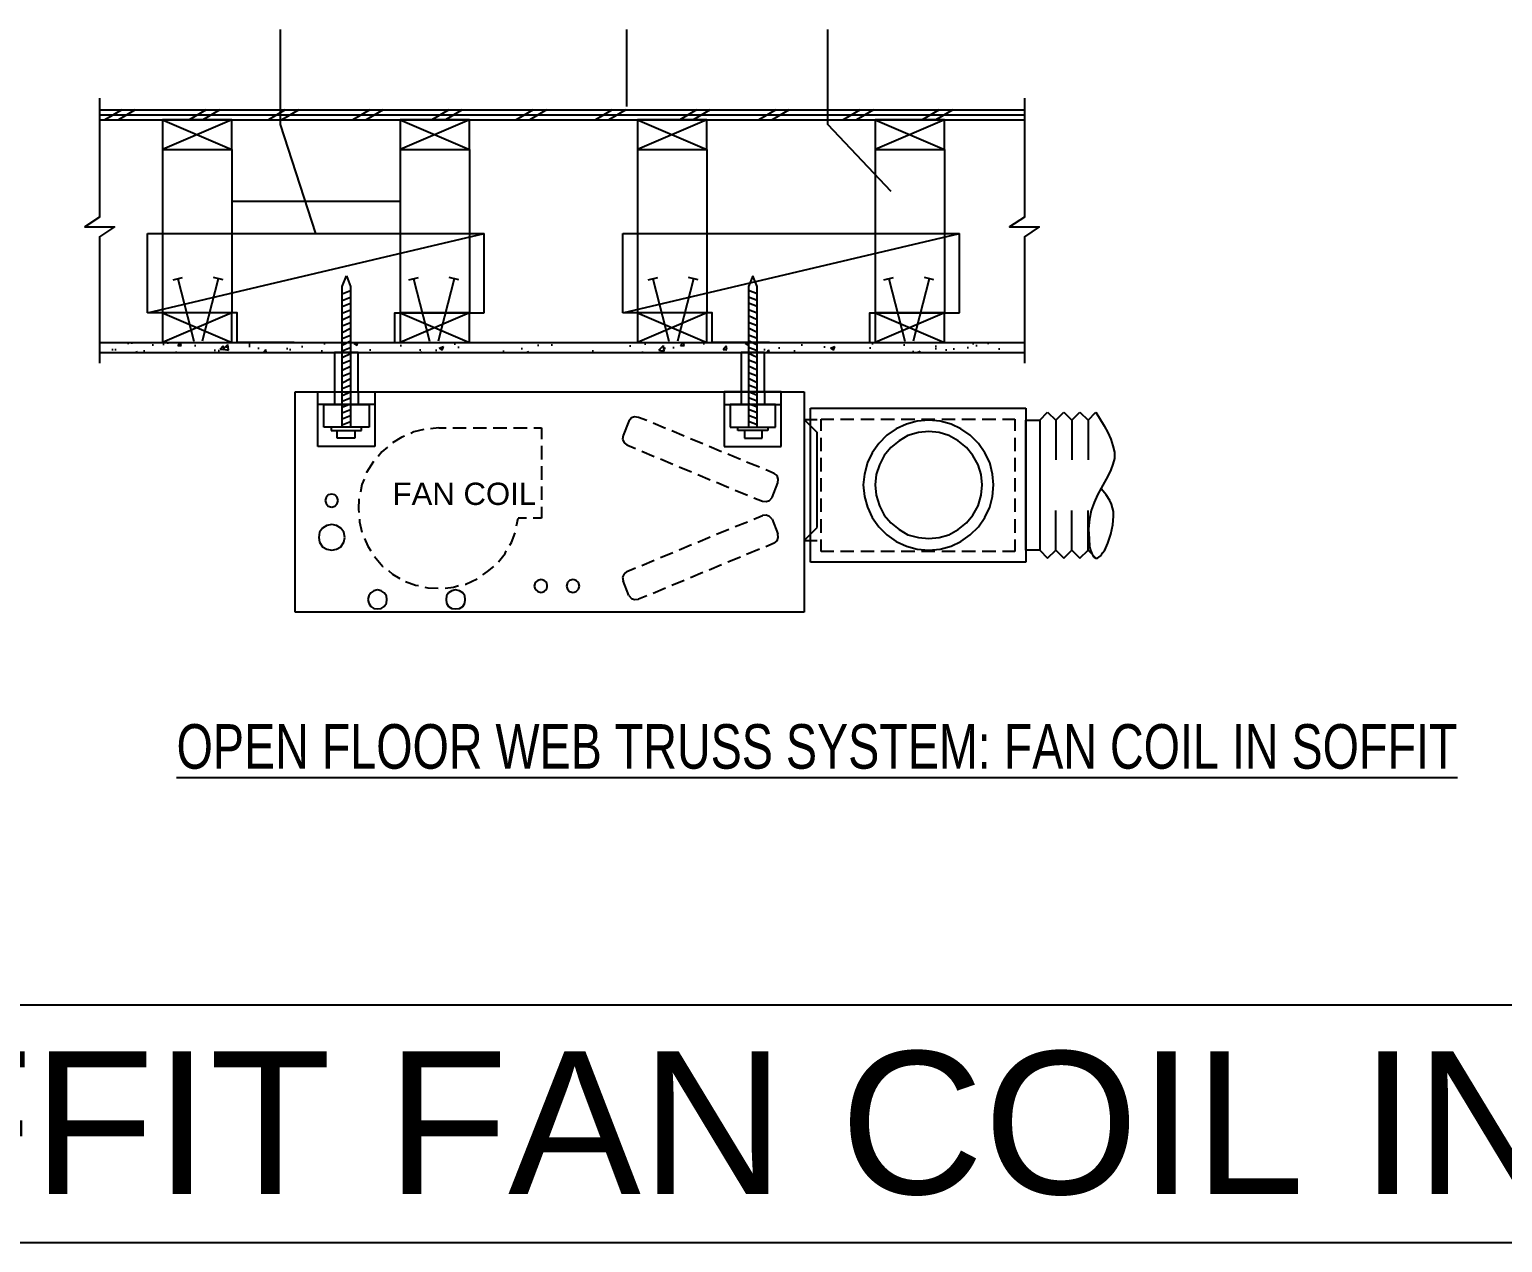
# Model space of a CAD drawing. Header units: inches. Extents: x -22 to 145, y -20 to 61.
# Drawn here: x 79.748 to 82.848, y 17.678 to 20.231 of the extents above; entities that cross this region are included whole.
import ezdxf

# ---------------------------------------------------------------- set-up
doc = ezdxf.new("R2010")
doc.units = ezdxf.units.IN
doc.header["$MEASUREMENT"] = 0
doc.linetypes.add('DASHEDX2', pattern=[1.5, 1, -0.5])
for name, color, linetype in [('16-SD6 64888$0$DET-3', 3, 'Continuous'), ('GEC_BORDER', 2, 'Continuous'), ('M-DET-MEDIUM', 3, 'Continuous'), ('M-DET-THIN', 9, 'Continuous'), ('M-DET-TXT', 2, 'Continuous')]:
    doc.layers.add(name, color=color, linetype=linetype)
doc.styles.add('16-SD6 64888$0$ARC-TEXT', font='arial.ttf', dxfattribs={"width": 0.86, "height": 4.5})
doc.styles.add('ARC-TEXT', font='arial.ttf', dxfattribs={"width": 1.00018, "height": 0.0938})
doc.styles.add('TITLE1', font='arial.ttf')
doc.dimstyles.new('GEC-DIMSTYLE$7', dxfattribs={"dimscale": 12, "dimtxt": 1.125, "dimasz": 0.03125, "dimexe": 0.0625, "dimexo": 0.0625, "dimgap": 0.0625, "dimtad": 1, "dimdec": 4, "dimzin": 3, "dimdsep": 46, "dimlunit": 4, "dimtxsty": 'ARC-TEXT', "dimblk1": 'LEADER-ARROW', "dimblk2": 'LEADER-ARROW', "dimsah": 1, "dimcen": 0.03125, "dimclrd": 1, "dimclrt": 2, "dimadec": 0, "dimazin": 0, "dimtfac": 1, "dimtdec": 4, "dimtix": 1, "dimtmove": 2, "dimatfit": 3, "dimldrblk": 'LEADER-ARROW', "dimfxl": 1, "dimfrac": 2, "dimtzin": 3, "dimarcsym": 0})

# ---------------------------------------------------------------- blocks, each defined once
blk = doc.blocks.new('*U1114')
for p, q in [((0, 3.5), (0, 0)), ((1.5, 3.5), (0, 3.5)), ((1.5, 0), (1.5, 3.5)), ((0, 0), (1.5, 0))]:
    blk.add_line(p, q)
at = {"color": 1}
for p, q in [((0, 3.5), (1.5, 0)), ((0, 0), (1.5, 3.5))]:
    blk.add_line(p, q, dxfattribs=at)
blk = doc.blocks.new('16-SD6 64888$0$NAIL_LG')
at = {"layer": '16-SD6 64888$0$DET-3'}
for p, q in [((-0.25, 0.173), (0.25, 0.173)), ((0, 0.173), (0, -3.077))]:
    blk.add_line(p, q, dxfattribs=at)
blk = doc.blocks.new('LEADER-ARROW')
at = {"color": 1}
blk.add_line((0, 0), (-1.2999, 0), dxfattribs=at)
at = {"color": 1, "const_width": 0.125}
for points in [[(0, 0), (-0.5303, 0.5303)], [(0, 0), (-0.5303, -0.5303)]]:
    blk.add_lwpolyline(points, dxfattribs=at)

msp = doc.modelspace()

# ---------------------------------------------------------------- hatches: boundary and pattern name
at = {"layer": 'M-DET-MEDIUM'}
h = msp.add_hatch(dxfattribs=at)
h.set_pattern_fill('AR-CONC', color=256, scale=0.0125)
h.set_pattern_definition([(50, (86.939615, 15.26374), (0.0896575, -0.007844), [0.009375, -0.103125]), (355, (86.939615, 15.26374), (-0.0173439, 0.094024), [0.0075, -0.0825]), (100.4514, (86.94709, 15.26309), (0.0723136, 0.08618), [0.0079675, -0.0876428]), (46.1842, (86.93962, 15.28874), (0.1334052, -0.0206899), [0.0140625, -0.1546875]), (96.6356, (86.95073, 15.28702), (0.1168327, 0.1217648), [0.0119513, -0.1314642]), (351.1842, (86.93962, 15.28874), (0.1168327, 0.1217648), [0.01125, -0.12375]), (21, (86.952115, 15.28249), (0.0746134, -0.05032736), [0.009375, -0.103125]), (326, (86.952115, 15.28249), (0.0304144, 0.0906438), [0.0075, -0.0825]), (71.4514, (86.95833, 15.2783), (0.1050278, 0.0403164), [0.0079675, -0.0876428]), (37.5, (86.939615, 15.263742), (0.00151998, 0.04161173), [0, -0.0815, 0, -0.08375, 0, -0.0828125]), (7.5, (86.939615, 15.263742), (0.0328837, 0.04930146), [0, -0.04775, 0, -0.079625, 0, -0.0315625]), (327.5, (86.91174, 15.263742), (0.0667278, -0.00281936), [0, -0.03125, 0, -0.0975, 0, -0.129375]), (317.5, (86.89924, 15.26374), (0.07289827, 0.01251312), [0, -0.040625, 0, -0.06475, 0, -0.091875])])
h.paths.add_polyline_path([(81.26121, 19.57248), (81.13178, 19.57248), (80.42338, 19.57248), (80.42338, 19.55165), (81.26121, 19.55165)])
h.paths.add_polyline_path([(80.40575, 19.57248), (80.13178, 19.57248), (79.89504, 19.57248), (79.89504, 19.55165), (80.40575, 19.55165)])
h.paths.add_polyline_path([(81.84153, 19.57248), (81.27884, 19.57248), (81.27884, 19.55165), (81.84153, 19.55165)])

# ---------------------------------------------------------------- linework, layer by layer
at = {"layer": 'GEC_BORDER', "color": 3}
msp.add_line((76.6472, 18.17848), (86.1472, 18.17848), dxfattribs=at)
msp.add_lwpolyline([(86.1472, 27.34848), (76.6472, 27.34848), (76.6472, 17.67848), (86.1472, 17.67848)], close=True, dxfattribs=at)
at = {"layer": 'M-DET-MEDIUM'}
for p, q in [((79.89504, 20.06183), (81.84153, 20.06183)), ((79.942, 20.06183), (79.90633, 20.04123)), ((79.97036, 20.06183), (79.93469, 20.04123)), ((80.11954, 20.06183), (80.08386, 20.04123)), ((80.14789, 20.06183), (80.11222, 20.04123)), ((80.28609, 20.06183), (80.25042, 20.04123)), ((80.31445, 20.06183), (80.27877, 20.04123)), ((80.46362, 20.06183), (80.42795, 20.04123)), ((80.49198, 20.06183), (80.45631, 20.04123)), ((80.63018, 20.06183), (80.5945, 20.04123)), ((80.65853, 20.06183), (80.62286, 20.04123)), ((80.80771, 20.06183), (80.77204, 20.04123)), ((80.83607, 20.06183), (80.80039, 20.04123)), ((80.97427, 20.06183), (80.93859, 20.04123)), ((81.00262, 20.06183), (80.96695, 20.04123)), ((81.1518, 20.06183), (81.11613, 20.04123)), ((81.18016, 20.06183), (81.14448, 20.04123)), ((81.31835, 20.06183), (81.28268, 20.04123)), ((81.34671, 20.06183), (81.31104, 20.04123)), ((81.49589, 20.06183), (81.46021, 20.04123)), ((81.52424, 20.06183), (81.48857, 20.04123)), ((81.66244, 20.06183), (81.62677, 20.04123)), ((81.6908, 20.06183), (81.65512, 20.04123)), ((81.84153, 20.05089), (79.89504, 20.05089)), ((79.89504, 20.04123), (81.84153, 20.04123)), ((80.02761, 19.97873), (80.02761, 19.80165)), ((80.17345, 19.97873), (80.17345, 19.80165)), ((80.52761, 19.97873), (80.52761, 19.80058)), ((80.67345, 19.97873), (80.67345, 19.80058)), ((81.02761, 19.97873), (81.02761, 19.80165)), ((81.17345, 19.97873), (81.17345, 19.80165)), ((81.52761, 19.97873), (81.52761, 19.80165)), ((81.67345, 19.97873), (81.67345, 19.80165)), ((80.17345, 19.86993), (80.52761, 19.86993)), ((79.99626, 19.80165), (80.7048, 19.80165)), ((79.99626, 19.63498), (79.99626, 19.80165)), ((79.99626, 19.63498), (80.7048, 19.80165)), ((80.02761, 19.80165), (80.02761, 19.63498)), ((80.17345, 19.80165), (80.17345, 19.63498)), ((80.52761, 19.80058), (80.52761, 19.63391)), ((80.67345, 19.80058), (80.67345, 19.63391)), ((80.7048, 19.63498), (80.7048, 19.80165)), ((80.99626, 19.80165), (81.7048, 19.80165)), ((80.99626, 19.63498), (80.99626, 19.80165)), ((80.99626, 19.63498), (81.7048, 19.80165)), ((81.02761, 19.80165), (81.02761, 19.63498)), ((81.17345, 19.80165), (81.17345, 19.63498)), ((81.52761, 19.80165), (81.52761, 19.63498)), ((81.67345, 19.80165), (81.67345, 19.63498)), ((81.7048, 19.63498), (81.7048, 19.80165)), ((80.40575, 19.6901), (80.4146, 19.71307)), ((80.40575, 19.39407), (80.40575, 19.6901)), ((80.4146, 19.71307), (80.42338, 19.6901)), ((80.42338, 19.6901), (80.42338, 19.39407)), ((81.26999, 19.71307), (81.26121, 19.6901)), ((81.26121, 19.6901), (81.26121, 19.39407)), ((81.27884, 19.6901), (81.26999, 19.71307)), ((81.27884, 19.39407), (81.27884, 19.6901)), ((80.40575, 19.67468), (80.42338, 19.68173)), ((80.40575, 19.66055), (80.42338, 19.66761)), ((81.27884, 19.67468), (81.26121, 19.68173)), ((81.27884, 19.66055), (81.26121, 19.66761)), ((80.40575, 19.6482), (80.42338, 19.65526)), ((80.40575, 19.63414), (80.42338, 19.64113)), ((80.40575, 19.62001), (80.42338, 19.6288)), ((81.27884, 19.6482), (81.26121, 19.65526)), ((81.27884, 19.63414), (81.26121, 19.64113)), ((81.27884, 19.62001), (81.26121, 19.6288)), ((80.40575, 19.60767), (80.42338, 19.61473)), ((80.40575, 19.59354), (80.42338, 19.60239)), ((81.27884, 19.60767), (81.26121, 19.61473)), ((81.27884, 19.59354), (81.26121, 19.60239)), ((79.89504, 19.57248), (81.84153, 19.57248)), ((80.40575, 19.58119), (80.42338, 19.58826)), ((80.40575, 19.56707), (80.42338, 19.57592)), ((81.27884, 19.58119), (81.26121, 19.58826)), ((81.27884, 19.56707), (81.26121, 19.57592)), ((79.89504, 19.55165), (81.84153, 19.55165)), ((80.40575, 19.55473), (80.42338, 19.56179)), ((80.40575, 19.54061), (80.42338, 19.54944)), ((80.40575, 19.52826), (80.42338, 19.53532)), ((81.27884, 19.55473), (81.26121, 19.56179)), ((81.27884, 19.54061), (81.26121, 19.54944)), ((81.27884, 19.52826), (81.26121, 19.53532)), ((80.40575, 19.51419), (80.42338, 19.52297)), ((80.40575, 19.50185), (80.42338, 19.50884)), ((81.27884, 19.51419), (81.26121, 19.52297)), ((81.27884, 19.50185), (81.26121, 19.50884)), ((80.40575, 19.48772), (80.42338, 19.49651)), ((80.40575, 19.47538), (80.42338, 19.48244)), ((81.27884, 19.48772), (81.26121, 19.49651)), ((81.27884, 19.47538), (81.26121, 19.48244)), ((80.30651, 19.46832), (81.37808, 19.46832)), ((80.30651, 19.00517), (80.30651, 19.46832)), ((80.35459, 19.35354), (80.35459, 19.46832)), ((80.35459, 19.44185), (80.35459, 19.46832)), ((80.47454, 19.44185), (80.35459, 19.44185)), ((80.36694, 19.44185), (80.46219, 19.44185)), ((80.36694, 19.39407), (80.36694, 19.44185)), ((80.38984, 19.46832), (80.38984, 19.44185)), ((80.43929, 19.46832), (80.43929, 19.44185)), ((80.46219, 19.44185), (80.46219, 19.39407)), ((80.47454, 19.46832), (80.47454, 19.35354)), ((80.47454, 19.46832), (80.47454, 19.44185)), ((81.21005, 19.46832), (81.21005, 19.35354)), ((81.21005, 19.46832), (81.21005, 19.44185)), ((81.2224, 19.44185), (81.2224, 19.39407)), ((81.2453, 19.46832), (81.2453, 19.44185)), ((81.29475, 19.46832), (81.29475, 19.44185)), ((81.31765, 19.39407), (81.31765, 19.44185)), ((81.33, 19.35354), (81.33, 19.46832)), ((81.33, 19.44185), (81.33, 19.46832)), ((81.37808, 19.46832), (81.37808, 19.00517)), ((81.37808, 19.41042), (81.40539, 19.41042)), ((81.37808, 19.41042), (81.40539, 19.38311)), ((80.46219, 19.39407), (80.36694, 19.39407)), ((80.44629, 19.39407), (80.38285, 19.39407)), ((80.38285, 19.39407), (80.38285, 19.38701)), ((80.38285, 19.38701), (80.44629, 19.38701)), ((80.39519, 19.38701), (80.43222, 19.38701)), ((80.39519, 19.3711), (80.39519, 19.38701)), ((80.40575, 19.39952), (80.42338, 19.40659)), ((80.43222, 19.38701), (80.43222, 19.3711)), ((80.44629, 19.38701), (80.44629, 19.39407)), ((81.2224, 19.39407), (81.31765, 19.39407)), ((81.2383, 19.38701), (81.2383, 19.39407)), ((81.2383, 19.39407), (81.30174, 19.39407)), ((81.30174, 19.38701), (81.2383, 19.38701)), ((81.2894, 19.38701), (81.25237, 19.38701)), ((81.25237, 19.38701), (81.25237, 19.3711)), ((81.2894, 19.3711), (81.2894, 19.38701)), ((81.30174, 19.39407), (81.30174, 19.38701)), ((81.40539, 19.18322), (81.40539, 19.38311)), ((80.47454, 19.35354), (80.35459, 19.35354)), ((80.43222, 19.3711), (80.39519, 19.3711)), ((80.50093, 19.35254), (80.48892, 19.34269)), ((81.21005, 19.35354), (81.33, 19.35354)), ((81.25237, 19.3711), (81.2894, 19.3711)), ((80.47146, 19.32192), (80.45724, 19.29899)), ((80.48892, 19.34269), (80.48127, 19.33288)), ((80.45724, 19.29899), (80.45724, 19.29792)), ((81.37808, 19.15589), (81.40539, 19.18322)), ((81.37808, 19.15589), (81.40539, 19.15589)), ((81.37808, 19.00517), (80.30651, 19.00517))]:
    msp.add_line(p, q, dxfattribs=at)
for points in [[(80.30493, 19.57248), (80.18479, 19.57248), (80.18479, 19.63498), (79.99626, 19.63498)], [(80.30493, 19.57248), (80.51627, 19.57248), (80.51627, 19.63498), (80.7048, 19.63498)], [(81.30493, 19.57248), (81.18479, 19.57248), (81.18479, 19.63498), (80.99626, 19.63498)], [(81.30493, 19.57248), (81.51627, 19.57248), (81.51627, 19.63498), (81.7048, 19.63498)]]:
    msp.add_lwpolyline(points, dxfattribs=at)
for points in [[(80.38984, 19.46832), (80.43929, 19.46832), (80.43929, 19.55165), (80.38984, 19.55165)], [(81.2453, 19.46832), (81.29475, 19.46832), (81.29475, 19.55165), (81.2453, 19.55165)]]:
    msp.add_lwpolyline(points, close=True, dxfattribs=at)
at = {"layer": 'M-DET-THIN', "color": 9}
for p, q in [((80.35459, 19.46832), (80.47454, 19.46832)), ((80.35459, 19.46832), (80.47454, 19.46832)), ((80.40575, 19.46125), (80.42338, 19.46832)), ((80.40575, 19.4489), (80.42338, 19.45597)), ((80.40575, 19.43655), (80.42338, 19.44363)), ((81.33, 19.46832), (81.21005, 19.46832)), ((81.33, 19.46832), (81.21005, 19.46832)), ((81.21005, 19.44185), (81.33, 19.44185)), ((81.31765, 19.44185), (81.2224, 19.44185)), ((81.27884, 19.46125), (81.26121, 19.46832)), ((81.27884, 19.4489), (81.26121, 19.45597)), ((81.27884, 19.43655), (81.26121, 19.44363)), ((80.40575, 19.42421), (80.42338, 19.43128)), ((80.40575, 19.41186), (80.42338, 19.41893)), ((81.27884, 19.42421), (81.26121, 19.43128)), ((81.27884, 19.41186), (81.26121, 19.41893)), ((81.3912, 19.43446), (81.84453, 19.43446)), ((81.3912, 19.11004), (81.3912, 19.43446)), ((81.41414, 19.38639), (81.41414, 19.41149)), ((81.41414, 19.41149), (81.44034, 19.41149)), ((81.45456, 19.41149), (81.48294, 19.41149)), ((81.49717, 19.41149), (81.52558, 19.41149)), ((81.53976, 19.41149), (81.56818, 19.41149)), ((81.58236, 19.41149), (81.61077, 19.41149)), ((81.64025, 19.40932), (81.61621, 19.40716)), ((81.62496, 19.41149), (81.65337, 19.41149)), ((81.66428, 19.40716), (81.64025, 19.40932)), ((81.66756, 19.41149), (81.69597, 19.41149)), ((81.71015, 19.41149), (81.73856, 19.41149)), ((81.75275, 19.41149), (81.78116, 19.41149)), ((81.79535, 19.41149), (81.82159, 19.41149)), ((81.82159, 19.41149), (81.82159, 19.38639)), ((81.84453, 19.43446), (81.84453, 19.11004)), ((81.84453, 19.40932), (81.874, 19.40932)), ((81.84453, 19.13515), (81.84453, 19.40932)), ((81.874, 19.40932), (81.8904, 19.42572)), ((81.874, 19.40932), (81.874, 19.13515)), ((81.8904, 19.42572), (81.90789, 19.40932)), ((81.90789, 19.40932), (81.92425, 19.42572)), ((81.90789, 19.40932), (81.90789, 19.32523)), ((81.92425, 19.42572), (81.94174, 19.40932)), ((81.94174, 19.40932), (81.95813, 19.42572)), ((81.94174, 19.40932), (81.94174, 19.32523)), ((81.95813, 19.42572), (81.9756, 19.40932)), ((81.9756, 19.40932), (81.99198, 19.42572)), ((81.9756, 19.40932), (81.9756, 19.32523)), ((81.99198, 19.42572), (82.00945, 19.39731)), ((81.27884, 19.39952), (81.26121, 19.40659)), ((81.55178, 19.37764), (81.53539, 19.36019)), ((81.57144, 19.39076), (81.55178, 19.37764)), ((81.59327, 19.40057), (81.57144, 19.39076)), ((81.61621, 19.40716), (81.59327, 19.40057)), ((81.61842, 19.38311), (81.59655, 19.37654)), ((81.64025, 19.38529), (81.61842, 19.38311)), ((81.66212, 19.38311), (81.64025, 19.38529)), ((81.68284, 19.37654), (81.66212, 19.38311)), ((81.68722, 19.40057), (81.66428, 19.40716)), ((81.70799, 19.39076), (81.68722, 19.40057)), ((81.72765, 19.37764), (81.70799, 19.39076)), ((81.74511, 19.36019), (81.72765, 19.37764)), ((82.00945, 19.39731), (82.01712, 19.38311)), ((82.01712, 19.38311), (82.02367, 19.3689)), ((81.41414, 19.34379), (81.41414, 19.37216)), ((81.53539, 19.36019), (81.5212, 19.34052)), ((81.56053, 19.35144), (81.5463, 19.33504)), ((81.57799, 19.36562), (81.56053, 19.35144)), ((81.59655, 19.37654), (81.57799, 19.36562)), ((81.70251, 19.36562), (81.68284, 19.37654)), ((81.72, 19.35144), (81.70251, 19.36562)), ((81.73309, 19.33504), (81.72, 19.35144)), ((81.75822, 19.34052), (81.74511, 19.36019)), ((81.82159, 19.37216), (81.82159, 19.34379)), ((82.02367, 19.3689), (82.02803, 19.35471)), ((82.02803, 19.35471), (82.03131, 19.34159)), ((81.41414, 19.30119), (81.41414, 19.32956)), ((81.51135, 19.31975), (81.50481, 19.29572)), ((81.5212, 19.34052), (81.51135, 19.31975)), ((81.53649, 19.31538), (81.52991, 19.29462)), ((81.5463, 19.33504), (81.53649, 19.31538)), ((81.74404, 19.31538), (81.73309, 19.33504)), ((81.75059, 19.29462), (81.74404, 19.31538)), ((81.76915, 19.31975), (81.75822, 19.34052)), ((81.77462, 19.29572), (81.76915, 19.31975)), ((81.82159, 19.32956), (81.82159, 19.30119)), ((82.02803, 19.31648), (82.02367, 19.30447)), ((82.03131, 19.3285), (82.02803, 19.31648)), ((82.03131, 19.34159), (82.03131, 19.3285)), ((81.41414, 19.2586), (81.41414, 19.28697)), ((81.50481, 19.29572), (81.5026, 19.27278)), ((81.52991, 19.29462), (81.52774, 19.27278)), ((81.75275, 19.27278), (81.75059, 19.29462)), ((81.77679, 19.27278), (81.77462, 19.29572)), ((81.82159, 19.28697), (81.82159, 19.2586)), ((82.01712, 19.29134), (82.0029, 19.26624)), ((82.02367, 19.30447), (82.01712, 19.29134)), ((81.5026, 19.27278), (81.50481, 19.24875)), ((81.52774, 19.27278), (81.52991, 19.25095)), ((81.75059, 19.25095), (81.75275, 19.27278)), ((81.77462, 19.24875), (81.77679, 19.27278)), ((82.0029, 19.26624), (81.99526, 19.25202)), ((82.01381, 19.25202), (82.00401, 19.26403)), ((81.41414, 19.216), (81.41414, 19.24437)), ((81.50481, 19.24875), (81.51135, 19.22581)), ((81.51135, 19.22581), (81.5212, 19.20399)), ((81.52991, 19.25095), (81.53649, 19.22908)), ((81.53649, 19.22908), (81.5463, 19.20941)), ((81.73309, 19.20941), (81.74404, 19.22908)), ((81.74404, 19.22908), (81.75059, 19.25095)), ((81.75822, 19.20399), (81.76915, 19.22581)), ((81.76915, 19.22581), (81.77462, 19.24875)), ((81.82159, 19.24437), (81.82159, 19.216)), ((81.98871, 19.23562), (81.98213, 19.21926)), ((81.99526, 19.25202), (81.98871, 19.23562)), ((82.02145, 19.24), (82.01381, 19.25202)), ((82.02478, 19.23235), (82.02145, 19.24)), ((82.02695, 19.22471), (82.02478, 19.23235)), ((82.02911, 19.21706), (82.02695, 19.22471)), ((81.41414, 19.1723), (81.41414, 19.20066)), ((81.5212, 19.20399), (81.53539, 19.1843)), ((81.5463, 19.20941), (81.56053, 19.19302)), ((81.56053, 19.19302), (81.57799, 19.17883)), ((81.70251, 19.17883), (81.72, 19.19302)), ((81.72, 19.19302), (81.73309, 19.20941)), ((81.74511, 19.1843), (81.75822, 19.20399)), ((81.82159, 19.20066), (81.82159, 19.1723)), ((81.90789, 19.13515), (81.90789, 19.21926)), ((81.94174, 19.13515), (81.94174, 19.21926)), ((81.9756, 19.13515), (81.9756, 19.21926)), ((81.97888, 19.20066), (81.97668, 19.17994)), ((81.98213, 19.21926), (81.97888, 19.20066)), ((82.02803, 19.18869), (82.02911, 19.20724)), ((82.02911, 19.20724), (82.02911, 19.21706)), ((81.53539, 19.1843), (81.55178, 19.16792)), ((81.55178, 19.16792), (81.57144, 19.1537)), ((81.57799, 19.17883), (81.59655, 19.16792)), ((81.59655, 19.16792), (81.61842, 19.16245)), ((81.61842, 19.16245), (81.64025, 19.16028)), ((81.64025, 19.16028), (81.66212, 19.16245)), ((81.66212, 19.16245), (81.68284, 19.16792)), ((81.68284, 19.16792), (81.70251, 19.17883)), ((81.70799, 19.1537), (81.72765, 19.16792)), ((81.72765, 19.16792), (81.74511, 19.1843)), ((81.97668, 19.17994), (81.97779, 19.16028)), ((81.97779, 19.16028), (81.97888, 19.14278)), ((82.01712, 19.15042), (82.02367, 19.16903)), ((82.02367, 19.16903), (82.02803, 19.18869)), ((81.41414, 19.13298), (81.41414, 19.15808)), ((81.44034, 19.13298), (81.41414, 19.13298)), ((81.48294, 19.13298), (81.45456, 19.13298)), ((81.52558, 19.13298), (81.49717, 19.13298)), ((81.56818, 19.13298), (81.53976, 19.13298)), ((81.57144, 19.1537), (81.59327, 19.14389)), ((81.61077, 19.13298), (81.58236, 19.13298)), ((81.59327, 19.14389), (81.61621, 19.13734)), ((81.61621, 19.13734), (81.64025, 19.13515)), ((81.65337, 19.13298), (81.62496, 19.13298)), ((81.64025, 19.13515), (81.66428, 19.13734)), ((81.66428, 19.13734), (81.68722, 19.14389)), ((81.69597, 19.13298), (81.66756, 19.13298)), ((81.68722, 19.14389), (81.70799, 19.1537)), ((81.73856, 19.13298), (81.71015, 19.13298)), ((81.78116, 19.13298), (81.75275, 19.13298)), ((81.82159, 19.13298), (81.79535, 19.13298)), ((81.82159, 19.15808), (81.82159, 19.13298)), ((81.874, 19.13515), (81.84453, 19.13515)), ((81.874, 19.13515), (81.8904, 19.11873)), ((81.8904, 19.11873), (81.90789, 19.13515)), ((81.90789, 19.13515), (81.92425, 19.11873)), ((81.92425, 19.11873), (81.94174, 19.13515)), ((81.94174, 19.13515), (81.95813, 19.11873)), ((81.95813, 19.11873), (81.9756, 19.13515)), ((81.9756, 19.13515), (81.99198, 19.11873)), ((81.97888, 19.14278), (81.98107, 19.13515)), ((81.98107, 19.13515), (81.98324, 19.12859)), ((82.0029, 19.12423), (82.00618, 19.1297)), ((82.00618, 19.1297), (82.01054, 19.13515)), ((82.01054, 19.13515), (82.01712, 19.15042)), ((81.84453, 19.11004), (81.3912, 19.11004)), ((81.98324, 19.12859), (81.98543, 19.12423)), ((81.98543, 19.12423), (81.98871, 19.12095)), ((81.98871, 19.12095), (81.99198, 19.11873)), ((81.99198, 19.11873), (81.99526, 19.11873)), ((81.99526, 19.11873), (81.99854, 19.12095)), ((81.99854, 19.12095), (82.0029, 19.12423))]:
    msp.add_line(p, q, dxfattribs=at)
at = {"layer": 'M-DET-THIN', "linetype": 'DASHEDX2', "ltscale": 0.05}
for p, q in [((81.01436, 19.4137), (81.00888, 19.40716)), ((81.0209, 19.41587), (81.01436, 19.4137)), ((81.02965, 19.4148), (81.0209, 19.41587)), ((81.0471, 19.40822), (81.02965, 19.4148)), ((80.55665, 19.38418), (80.55012, 19.38091)), ((80.57743, 19.38966), (80.55665, 19.38418)), ((80.60907, 19.39293), (80.59161, 19.39076)), ((80.60907, 19.39293), (80.6244, 19.39293)), ((80.63858, 19.39293), (80.667, 19.39293)), ((80.68118, 19.39293), (80.70959, 19.39293)), ((80.72378, 19.39293), (80.75219, 19.39293)), ((80.76638, 19.39293), (80.79479, 19.39293)), ((80.80897, 19.39293), (80.82537, 19.39293)), ((80.82537, 19.39293), (80.82537, 19.3689)), ((81.00888, 19.40716), (80.99686, 19.37654)), ((81.08644, 19.39183), (81.06023, 19.40278)), ((81.12576, 19.37547), (81.09955, 19.38639)), ((80.53152, 19.37327), (80.51186, 19.36125)), ((80.53699, 19.37547), (80.53152, 19.37327)), ((80.82537, 19.35471), (80.82537, 19.3263)), ((80.99686, 19.37654), (80.99576, 19.3689)), ((80.99576, 19.3689), (80.99903, 19.36125)), ((80.99903, 19.36125), (81.00451, 19.35687)), ((81.00451, 19.35687), (81.02307, 19.34923)), ((81.16509, 19.35908), (81.13888, 19.37)), ((81.20442, 19.34269), (81.17821, 19.3536)), ((81.03619, 19.34379), (81.0624, 19.33288)), ((81.07551, 19.3274), (81.10172, 19.31648)), ((81.24374, 19.3263), (81.2175, 19.33721)), ((81.28413, 19.3099), (81.25682, 19.32085)), ((80.4518, 19.2848), (80.44742, 19.27388)), ((80.82537, 19.3121), (80.82537, 19.28369)), ((81.11485, 19.311), (81.14105, 19.30009)), ((81.15417, 19.29462), (81.18038, 19.28369)), ((81.31475, 19.29682), (81.29726, 19.30447)), ((81.32129, 19.29244), (81.31475, 19.29682)), ((81.32346, 19.2848), (81.32129, 19.29244)), ((81.3224, 19.27716), (81.32346, 19.2848)), ((80.44742, 19.27388), (80.44415, 19.25749)), ((80.82537, 19.26951), (80.82537, 19.2411)), ((81.1935, 19.27826), (81.2197, 19.26731)), ((81.23283, 19.26187), (81.25904, 19.25095)), ((81.31038, 19.24657), (81.3224, 19.27716)), ((80.37204, 19.24657), (80.36987, 19.24)), ((80.36987, 19.24), (80.37204, 19.23346)), ((80.37642, 19.25202), (80.37204, 19.24657)), ((80.37204, 19.23346), (80.37642, 19.22798)), ((80.38406, 19.25312), (80.37642, 19.25202)), ((80.37642, 19.22798), (80.38406, 19.22581)), ((80.3906, 19.25202), (80.38406, 19.25312)), ((80.38406, 19.22581), (80.3906, 19.22798)), ((80.39498, 19.24657), (80.3906, 19.25202)), ((80.3906, 19.22798), (80.39498, 19.23346)), ((80.39718, 19.24), (80.39498, 19.24657)), ((80.39498, 19.23346), (80.39718, 19.24)), ((80.44089, 19.2433), (80.43978, 19.22144)), ((80.82537, 19.22691), (80.82537, 19.20288)), ((81.27212, 19.24547), (81.29071, 19.23893)), ((81.29071, 19.23893), (81.29836, 19.23782)), ((81.29836, 19.23782), (81.3049, 19.24)), ((81.3049, 19.24), (81.31038, 19.24657)), ((80.43978, 19.22144), (80.44089, 19.2149)), ((80.44195, 19.20066), (80.44195, 19.19524)), ((80.44195, 19.19524), (80.44742, 19.17336)), ((80.77292, 19.18649), (80.77623, 19.20288)), ((80.79369, 19.20288), (80.77623, 19.20288)), ((80.82537, 19.20288), (80.80787, 19.20288)), ((81.23283, 19.18538), (81.25904, 19.19524)), ((81.27212, 19.20066), (81.29071, 19.20832)), ((81.29836, 19.20941), (81.29071, 19.20832)), ((81.3049, 19.20616), (81.29836, 19.20941)), ((81.31038, 19.20066), (81.3049, 19.20616)), ((81.31038, 19.20066), (81.3224, 19.17008)), ((80.35786, 19.17336), (80.35676, 19.16245)), ((80.35676, 19.16245), (80.35786, 19.15264)), ((80.36439, 19.18211), (80.35786, 19.17336)), ((80.37314, 19.18758), (80.36439, 19.18211)), ((80.38406, 19.18975), (80.37314, 19.18758)), ((80.39391, 19.18758), (80.38406, 19.18975)), ((80.40262, 19.18211), (80.39391, 19.18758)), ((80.4092, 19.17336), (80.40262, 19.18211)), ((80.41137, 19.16245), (80.4092, 19.17336)), ((80.4092, 19.15264), (80.41137, 19.16245)), ((80.45286, 19.16028), (80.45945, 19.14389)), ((80.762, 19.15153), (80.76965, 19.1723)), ((81.15417, 19.15264), (81.18038, 19.16355)), ((81.1935, 19.16903), (81.2197, 19.17994)), ((81.32129, 19.15481), (81.32346, 19.16245)), ((81.32346, 19.16245), (81.3224, 19.17008)), ((80.35786, 19.15264), (80.36439, 19.14278)), ((80.36439, 19.14278), (80.37314, 19.13734)), ((80.37314, 19.13734), (80.38406, 19.13515)), ((80.38406, 19.13515), (80.39391, 19.13734)), ((80.39391, 19.13734), (80.40262, 19.14278)), ((80.40262, 19.14278), (80.4092, 19.15264)), ((80.45945, 19.14389), (80.46599, 19.13406)), ((80.74892, 19.12859), (80.75109, 19.13406)), ((80.75874, 19.14606), (80.762, 19.15153)), ((81.07551, 19.11984), (81.10172, 19.13076)), ((81.11485, 19.13623), (81.14105, 19.14714)), ((81.28413, 19.13734), (81.25682, 19.1264)), ((81.31475, 19.15042), (81.29726, 19.14278)), ((81.31475, 19.15042), (81.32129, 19.15481)), ((80.47363, 19.12206), (80.49112, 19.10129)), ((80.49112, 19.10129), (80.49219, 19.10129)), ((80.71176, 19.09038), (80.72488, 19.10129)), ((80.7347, 19.1111), (80.74892, 19.12859)), ((81.03619, 19.10346), (81.0624, 19.1144)), ((81.20442, 19.10457), (81.17821, 19.09363)), ((81.24374, 19.12095), (81.2175, 19.11004)), ((80.50315, 19.09254), (80.51186, 19.08491)), ((80.51186, 19.08491), (80.52714, 19.07616)), ((80.53917, 19.06961), (80.55993, 19.06197)), ((80.66589, 19.06414), (80.68993, 19.07508)), ((80.70194, 19.0838), (80.71176, 19.09038)), ((80.81225, 19.06744), (80.81008, 19.0598)), ((80.81772, 19.07177), (80.81225, 19.06744)), ((80.82427, 19.07397), (80.81772, 19.07177)), ((80.83085, 19.07177), (80.82427, 19.07397)), ((80.83628, 19.06744), (80.83085, 19.07177)), ((80.83739, 19.0598), (80.83628, 19.06744)), ((80.87999, 19.06744), (80.87782, 19.0598)), ((80.88435, 19.07177), (80.87999, 19.06744)), ((80.892, 19.07397), (80.88435, 19.07177)), ((80.89855, 19.07177), (80.892, 19.07397)), ((80.90293, 19.06744), (80.89855, 19.07177)), ((80.90513, 19.0598), (80.90293, 19.06744)), ((80.99903, 19.08599), (80.99576, 19.07835)), ((80.99576, 19.07835), (80.99686, 19.07072)), ((81.00888, 19.04014), (80.99686, 19.07072)), ((81.00451, 19.09038), (80.99903, 19.08599)), ((81.00451, 19.09038), (81.02307, 19.09801)), ((81.12576, 19.07177), (81.09955, 19.06086)), ((81.16509, 19.08816), (81.13888, 19.07724)), ((80.46161, 19.03903), (80.45945, 19.03139)), ((80.46599, 19.04556), (80.46161, 19.03903)), ((80.47253, 19.04994), (80.46599, 19.04556)), ((80.48017, 19.05214), (80.47253, 19.04994)), ((80.48785, 19.04994), (80.48017, 19.05214)), ((80.4944, 19.04556), (80.48785, 19.04994)), ((80.49877, 19.03903), (80.4944, 19.04556)), ((80.49984, 19.03139), (80.49877, 19.03903)), ((80.55993, 19.06197), (80.56647, 19.06086)), ((80.57959, 19.05758), (80.58614, 19.05647)), ((80.58614, 19.05647), (80.608, 19.05541)), ((80.62219, 19.05541), (80.63969, 19.05758)), ((80.62546, 19.03903), (80.6244, 19.03139)), ((80.62984, 19.04556), (80.62546, 19.03903)), ((80.63638, 19.04994), (80.62984, 19.04556)), ((80.64402, 19.05214), (80.63638, 19.04994)), ((80.63969, 19.05758), (80.6506, 19.06086)), ((80.65277, 19.04994), (80.64402, 19.05214)), ((80.65935, 19.04556), (80.65277, 19.04994)), ((80.66369, 19.03903), (80.65935, 19.04556)), ((80.66478, 19.03139), (80.66369, 19.03903)), ((80.66478, 19.06414), (80.66589, 19.06414)), ((80.81008, 19.0598), (80.81225, 19.05322)), ((80.81225, 19.05322), (80.81772, 19.04883)), ((80.81772, 19.04883), (80.82427, 19.04667)), ((80.82427, 19.04667), (80.83085, 19.04883)), ((80.83085, 19.04883), (80.83628, 19.05322)), ((80.83628, 19.05322), (80.83739, 19.0598)), ((80.87782, 19.0598), (80.87999, 19.05322)), ((80.87999, 19.05322), (80.88435, 19.04883)), ((80.88435, 19.04883), (80.892, 19.04667)), ((80.892, 19.04667), (80.89855, 19.04883)), ((80.89855, 19.04883), (80.90293, 19.05322)), ((80.90293, 19.05322), (80.90513, 19.0598)), ((81.00888, 19.04014), (81.01436, 19.03356)), ((81.0471, 19.03903), (81.02965, 19.03247)), ((81.08644, 19.05541), (81.06023, 19.04447)), ((80.45945, 19.03139), (80.46161, 19.02373)), ((80.46161, 19.02373), (80.46599, 19.01715)), ((80.46599, 19.01715), (80.47253, 19.01281)), ((80.47253, 19.01281), (80.48017, 19.0117)), ((80.48017, 19.0117), (80.48785, 19.01281)), ((80.48785, 19.01281), (80.4944, 19.01715)), ((80.4944, 19.01715), (80.49877, 19.02373)), ((80.49877, 19.02373), (80.49984, 19.03139)), ((80.6244, 19.03139), (80.62546, 19.02373)), ((80.62546, 19.02373), (80.62984, 19.01715)), ((80.62984, 19.01715), (80.63638, 19.01281)), ((80.63638, 19.01281), (80.64402, 19.0117)), ((80.64402, 19.0117), (80.65277, 19.01281)), ((80.65277, 19.01281), (80.65935, 19.01715)), ((80.65935, 19.01715), (80.66369, 19.02373)), ((80.66369, 19.02373), (80.66478, 19.03139)), ((81.01436, 19.03356), (81.0209, 19.03139)), ((81.0209, 19.03139), (81.02965, 19.03247))]:
    msp.add_line(p, q, dxfattribs=at)
at = {"layer": 'M-DET-THIN', "color": 9}
for points in [[(79.89504, 20.08698), (79.89504, 19.83641), (79.86379, 19.81558), (79.92629, 19.81558), (79.89504, 19.79475), (79.89504, 19.52867)], [(81.84153, 20.08698), (81.84153, 19.83641), (81.81028, 19.81558), (81.87278, 19.81558), (81.84153, 19.79475), (81.84153, 19.52867)]]:
    msp.add_lwpolyline(points, dxfattribs=at)

# ---------------------------------------------------------------- block references
at = {"layer": 'M-DET-MEDIUM'}
for name, p, xscale, yscale, zscale, rotation in [('*U1114', (80.02761, 20.04123), 0.04166666666666666, 0.04166666666666666, 0.04166666666666666, 270), ('*U1114', (80.52761, 20.04123), 0.04166666666666666, 0.04166666666666666, 0.04166666666666666, 270), ('*U1114', (81.02761, 20.04123), 0.04166666666666666, 0.04166666666666666, 0.04166666666666666, 270), ('*U1114', (81.52761, 20.04123), 0.04166666666666666, 0.04166666666666666, 0.04166666666666666, 270), ('16-SD6 64888$0$NAIL_LG', (80.06162, 19.69969), 0.04166666666666666, 0.04166666666666666, 0.04166666666666666, 14.38519772004524), ('16-SD6 64888$0$NAIL_LG', (80.14315, 19.69969), -0.04166666666666665, 0.04166666666666666, 0.04166666666666666, 345.6148022799548), ('16-SD6 64888$0$NAIL_LG', (80.55791, 19.69969), 0.04166666666666665, 0.04166666666666665, 0.04166666666666665, 14.38519772004522), ('16-SD6 64888$0$NAIL_LG', (80.63944, 19.69969), -0.04166666666666665, 0.04166666666666666, 0.04166666666666666, 345.6148022799548), ('16-SD6 64888$0$NAIL_LG', (81.06162, 19.69969), 0.04166666666666666, 0.04166666666666666, 0.04166666666666666, 14.38519772004524), ('16-SD6 64888$0$NAIL_LG', (81.14315, 19.69969), -0.04166666666666665, 0.04166666666666666, 0.04166666666666666, 345.6148022799548), ('16-SD6 64888$0$NAIL_LG', (81.55791, 19.69969), 0.04166666666666665, 0.04166666666666665, 0.04166666666666665, 14.38519772004522), ('16-SD6 64888$0$NAIL_LG', (81.63944, 19.69969), -0.04166666666666665, 0.04166666666666666, 0.04166666666666666, 345.6148022799548), ('*U1114', (80.02761, 19.63498), 0.04166666666666666, 0.04166666666666666, 0.04166666666666666, 270), ('*U1114', (80.52761, 19.63498), 0.04166666666666666, 0.04166666666666666, 0.04166666666666666, 270), ('*U1114', (81.02761, 19.63498), 0.04166666666666666, 0.04166666666666666, 0.04166666666666666, 270), ('*U1114', (81.52761, 19.63498), 0.04166666666666666, 0.04166666666666666, 0.04166666666666666, 270)]:
    msp.add_blockref(name, p, dxfattribs=dict(at, xscale=xscale, yscale=yscale, zscale=zscale, rotation=rotation))

# ---------------------------------------------------------------- texts
at = {"layer": 'M-DET-THIN', "linetype": 'DASHEDX2', "ltscale": 0.05, "style": '16-SD6 64888$0$ARC-TEXT', "width": 1.00018}
msp.add_text('FAN COIL', height=0.046875, dxfattribs=at).set_placement((80.51184, 19.23065))
at = {"layer": 'M-DET-TXT', "style": 'ARC-TEXT', "width": 0.75}
msp.add_text('%%UOPEN FLOOR WEB TRUSS SYSTEM: FAN COIL IN SOFFIT', height=0.09375, dxfattribs=at).set_placement((80.05722, 18.67561))
at = {"layer": 'M-DET-TXT', "insert": (85.52849, 17.92848), "char_height": 0.3, "width": 9.078125, "attachment_point": 6, "style": 'TITLE1'}
msp.add_mtext('SOFFIT FAN COIL INSTALLATION  ', dxfattribs=at)

# ---------------------------------------------------------------- leaders
at = {"layer": 'M-DET-TXT', "has_arrowhead": 0}
for points in [[(80.35053, 19.80165), (80.27619, 20.0311), (80.27619, 20.23123)], [(81.00517, 20.06903), (81.00517, 20.23123)], [(81.56144, 19.89019), (81.42792, 20.0311), (81.42792, 20.23123)]]:
    msp.add_leader(points, dimstyle='GEC-DIMSTYLE$7', override={"dimclrd": 0}, dxfattribs=at)

doc.saveas('drawing.dxf')
